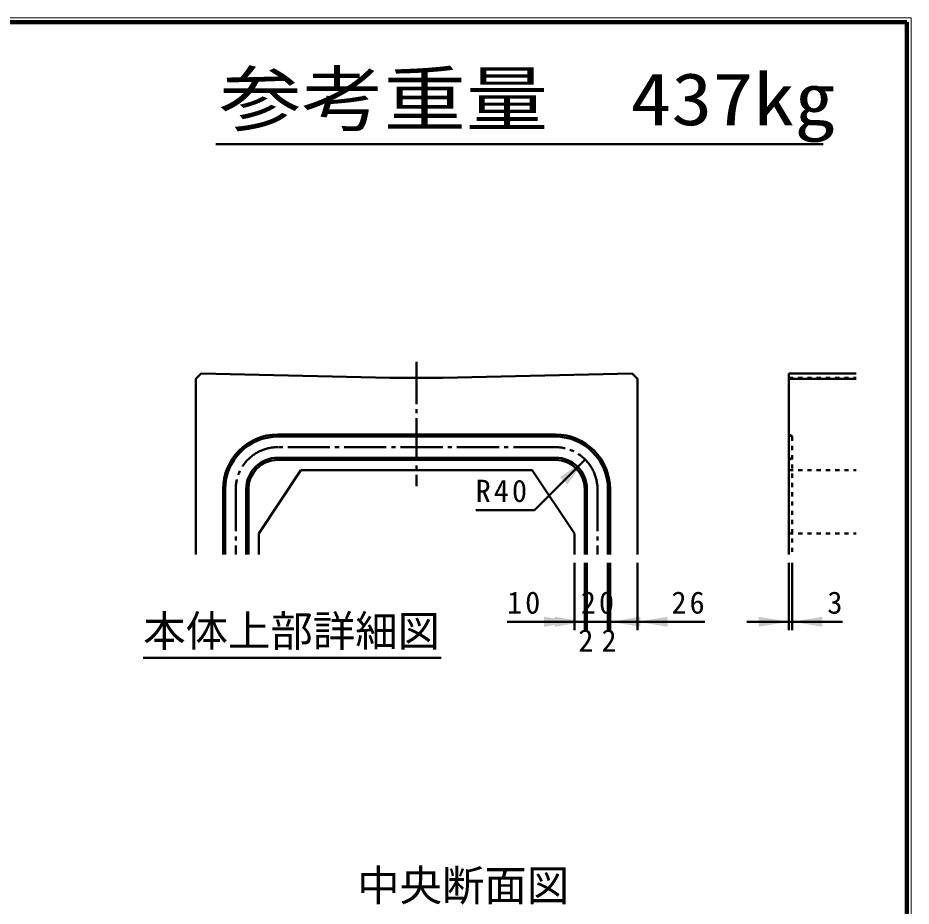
# Model space of a CAD drawing. Units: millimetres, scale not verified. Extents: x 100 to 4105, y 100 to 2870.
# Drawn here: x 3043 to 4105, y 1814 to 2870 of the extents above; entities that cross this region are included whole.
import ezdxf
from ezdxf.enums import TextEntityAlignment as Align

# ---------------------------------------------------------------- set-up
doc = ezdxf.new("R2010")
doc.units = ezdxf.units.MM
doc.header["$LTSCALE"] = 5
doc.linetypes.add('USER1', pattern=[13.4, 10, -1.2, 1, -1.2])
doc.linetypes.add('USER2', pattern=[2.2, 1, -1.2])
doc.layers.add('V-nasSTD', color=7, linetype='Continuous', lineweight=35)
doc.styles.add('ＭＳ ゴシック', font='')
doc.styles.get('ＭＳ ゴシック').set_extended_font_data('MS Gothic')

msp = doc.modelspace()

# ---------------------------------------------------------------- hatches: boundary and pattern name
at = {"layer": 'V-nasSTD'}
for points in [[(3696.324, 2315.489), (3717.537, 2345.188), (3687.839, 2323.975)], [(3668.682, 2146.332), (3704.682, 2152.332), (3668.682, 2158.332)], [(3681.182, 2146.332), (3717.182, 2152.332), (3681.182, 2158.332)], [(3783.182, 2158.332), (3747.182, 2152.332), (3783.182, 2146.332)], [(3815.682, 2158.332), (3779.682, 2152.332), (3815.682, 2146.332)], [(3923.682, 2146.332), (3959.682, 2152.332), (3923.682, 2158.332)], [(3999.432, 2158.332), (3963.432, 2152.332), (3999.432, 2146.332)]]:
    msp.add_hatch(color=256, dxfattribs=at).paths.add_polyline_path(points)

# ---------------------------------------------------------------- linework, layer by layer
at = {"layer": 'V-nasSTD', "lineweight": 100}
for p, q in [((4100, 2865), (105, 2865)), ((4100, 105), (4100, 2865))]:
    msp.add_line(p, q, dxfattribs=at)
at = {"layer": 'V-nasSTD', "lineweight": 50}
for p, q in [((3278.536, 2719.753), (4000.536, 2719.753)), ((3260.932, 2447.332), (3254.682, 2441.082)), ((3485.932, 2442.332), (3260.932, 2447.332)), ((3485.932, 2442.332), (3548.432, 2442.332)), ((3548.432, 2442.332), (3773.432, 2447.332)), ((3773.432, 2447.332), (3779.682, 2441.082)), ((3959.682, 2447.332), (4039.682, 2447.332)), ((3959.682, 2447.332), (3959.682, 2232.332)), ((3254.682, 2441.082), (3254.682, 2232.332)), ((3779.682, 2232.332), (3779.682, 2441.082)), ((3959.682, 2441.082), (4039.682, 2441.082)), ((3682.182, 2374.832), (3352.182, 2374.832)), ((3682.182, 2372.332), (3352.182, 2372.332)), ((3682.182, 2347.332), (3352.182, 2347.332)), ((3682.182, 2344.832), (3352.182, 2344.832)), ((3657.433, 2285.084), (3717.537, 2345.188)), ((3379.682, 2332.332), (3329.682, 2257.332)), ((3379.682, 2332.332), (3654.682, 2332.332)), ((3654.682, 2332.332), (3704.682, 2257.332)), ((3287.182, 2309.832), (3287.182, 2232.332)), ((3289.682, 2309.832), (3289.682, 2232.332)), ((3314.682, 2309.832), (3314.682, 2232.332)), ((3317.182, 2309.832), (3317.182, 2232.332)), ((3717.182, 2232.332), (3717.182, 2309.832)), ((3719.682, 2309.832), (3719.682, 2232.332)), ((3744.682, 2309.832), (3744.682, 2232.332)), ((3747.182, 2232.332), (3747.182, 2309.832)), ((3657.433, 2285.084), (3587.433, 2285.084)), ((3329.682, 2257.332), (3329.682, 2232.332)), ((3704.682, 2257.332), (3704.682, 2232.332)), ((3704.682, 2222.332), (3704.682, 2142.332)), ((3717.182, 2222.332), (3717.182, 2142.332)), ((3719.682, 2222.332), (3719.682, 2142.332)), ((3744.682, 2222.332), (3744.682, 2142.332)), ((3747.182, 2222.332), (3747.182, 2142.332)), ((3779.682, 2222.332), (3779.682, 2142.332)), ((3959.682, 2222.332), (3959.682, 2142.332)), ((3963.432, 2222.332), (3963.432, 2142.332)), ((3624.682, 2152.332), (3704.682, 2152.332)), ((3704.682, 2152.332), (3717.182, 2152.332)), ((3717.182, 2152.332), (3719.682, 2152.332)), ((3719.682, 2152.332), (3744.682, 2152.332)), ((3744.682, 2152.332), (3747.182, 2152.332)), ((3747.182, 2152.332), (3779.682, 2152.332)), ((3859.682, 2152.332), (3779.682, 2152.332)), ((3909.682, 2152.332), (3959.682, 2152.332)), ((3959.682, 2152.332), (3963.432, 2152.332)), ((4023.432, 2152.332), (3963.432, 2152.332)), ((3192.214, 2109.498), (3546.223, 2109.498))]:
    msp.add_line(p, q, dxfattribs=at)
at = {"layer": 'V-nasSTD', "linetype": 'USER1', "lineweight": 50}
for p, q in [((3517.182, 2461.082), (3517.182, 2313.582)), ((3682.182, 2359.832), (3352.182, 2359.832)), ((3302.182, 2309.832), (3302.182, 2232.332)), ((3732.182, 2309.832), (3732.182, 2232.332))]:
    msp.add_line(p, q, dxfattribs=at)
at = {"layer": 'V-nasSTD', "linetype": 'USER2', "lineweight": 50}
for p, q in [((3959.682, 2442.332), (4039.682, 2442.332)), ((3963.432, 2372.332), (3959.682, 2374.832)), ((3963.432, 2372.332), (3963.432, 2232.332)), ((3959.682, 2344.832), (3963.432, 2347.332)), ((3959.682, 2332.332), (4039.682, 2332.332)), ((3959.682, 2257.332), (4039.682, 2257.332))]:
    msp.add_line(p, q, dxfattribs=at)
at = {"layer": 'V-nasSTD', "lineweight": 13}
msp.add_lwpolyline([(100, 100), (100, 2870), (4105, 2870), (4105, 100)], close=True, dxfattribs=at)
at = {"layer": 'V-nasSTD', "lineweight": 50}
for centre, radius, start, end in [((3352.182, 2309.832), 65, 90, 180), ((3352.182, 2309.832), 62.5, 90, 180), ((3682.182, 2309.832), 65, 0, 90), ((3682.182, 2309.832), 62.5, 0, 90), ((3352.182, 2309.832), 37.5, 90, 180), ((3682.182, 2309.832), 37.5, 0, 90), ((3352.182, 2309.832), 35, 90, 180), ((3682.182, 2309.832), 35, 0, 90)]:
    msp.add_arc(centre, radius, start, end, dxfattribs=at)
at = {"layer": 'V-nasSTD', "linetype": 'USER1', "lineweight": 50}
for centre, start, end in [((3352.182, 2309.832), 90, 180), ((3682.182, 2309.832), 0, 90)]:
    msp.add_arc(centre, 50, start, end, dxfattribs=at)

# ---------------------------------------------------------------- texts
at = {"layer": 'V-nasSTD', "style": 'ＭＳ ゴシック', "width": 1.15}
msp.add_text('参考重量\u3000437kg', height=62.32, dxfattribs=at).set_placement((3282.536, 2804.753), align=Align.TOP_LEFT)
at = {"layer": 'V-nasSTD', "style": 'ＭＳ ゴシック'}
for s, height, p in [('3', 26.39, (4005.432, 2188.332)), ('本体上部詳細図', 36.95, (3192.214, 2159.898)), ('2', 26.39, (3709.432, 2143.332)), ('2', 26.39, (3736.932, 2143.332)), ('中央断面図', 36.95, (3446.566, 1857.445))]:
    msp.add_text(s, height=height, dxfattribs=at).set_placement(p, align=Align.TOP_LEFT)
at = {"layer": 'V-nasSTD', "char_height": 26.39, "attachment_point": 1, "style": 'ＭＳ ゴシック'}
for s, insert in [('\\T1.2;R40', (3587.433, 2321.084)), ('\\T1.2;10', (3624.682, 2188.332)), ('\\T1.2;20', (3712.382, 2188.332)), ('\\T1.2;26', (3820.082, 2188.332))]:
    msp.add_mtext(s, dxfattribs=dict(at, insert=insert))

doc.saveas('drawing.dxf')
